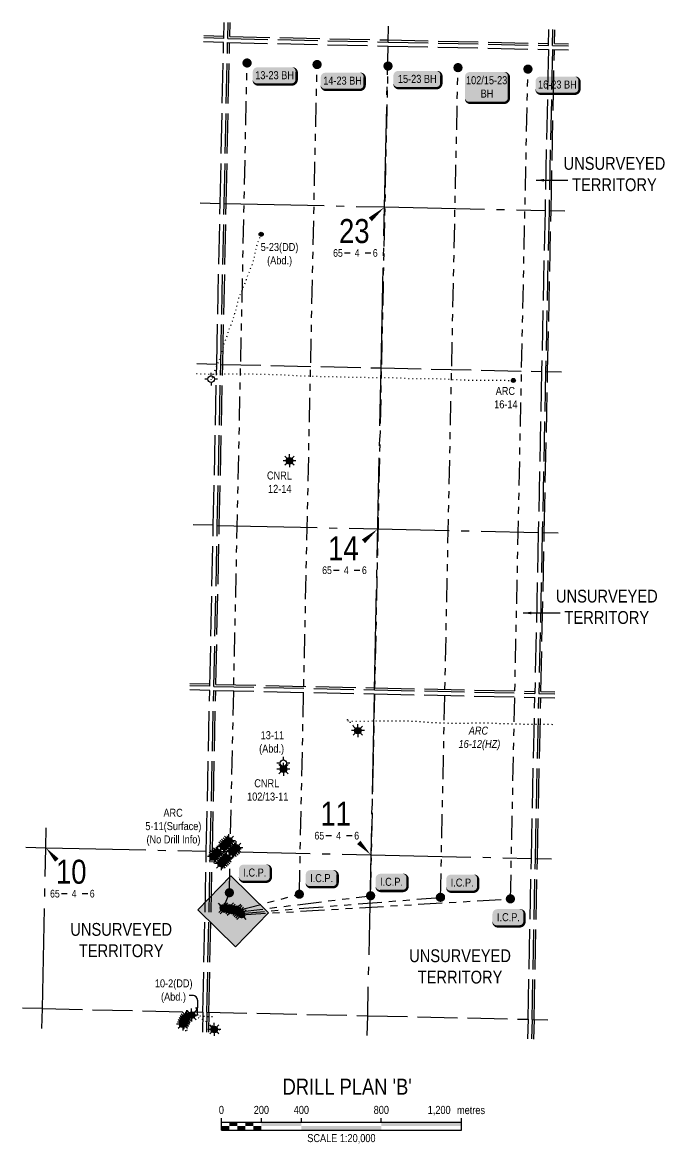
# Model space of a CAD drawing. Extents: x 393916 to 404684, y 6048329 to 6056646.
# Drawn here: x 401691 to 402494, y 6048581 to 6049981 of the extents above; entities that cross this region are included whole.
import ezdxf
from ezdxf.enums import TextEntityAlignment as Align

# ---------------------------------------------------------------- set-up
doc = ezdxf.new("R2010")
doc.units = 0
doc.header["$LTSCALE"] = 5
for name, pattern in [('foc-DOT', [1, 0.2, -0.8]), ('foc-DRILLPATH', [14.75, 6, -1.75, 1.75, -1.75, 1.75, -1.75]), ('foc-QUARTERLINE', [33, 25, -3, 2, -3]), ('foc-UNSURVEYED', [12.5, 10, -2.5])]:
    doc.linetypes.add(name, pattern=pattern)
for name, color, linetype in [('10', 1, 'Continuous'), ('9', 3, 'Continuous'), ('ABADATA-DRILL', 8, 'foc-DOT'), ('ABADATA-DRILL-T', 8, 'Continuous'), ('CG-NOTES', 7, 'Continuous'), ('DETAIL-HZ-Existing', 8, 'foc-DOT'), ('DETAIL-T', 7, 'Continuous'), ('DRILL-T', 8, 'Continuous'), ('L-2', 7, 'Continuous'), ('L-BD', 7, 'Continuous'), ('L-MON', 1, 'Continuous'), ('L-QSEC', 8, 'foc-QUARTERLINE'), ('L-SECLBL', 7, 'Continuous'), ('L-UNS-T', 3, 'Continuous'), ('L-USEC', 7, 'foc-UNSURVEYED'), ('P-PDRILLPATH', 12, 'foc-DRILLPATH'), ('P-PROPOSED', 10, 'Continuous'), ('P-PROPOSED-H', 21, 'Continuous')]:
    doc.layers.add(name, color=color, linetype=linetype)
doc.styles.add('80', font='ARIALN.TTF', dxfattribs={"height": 10})
doc.styles.add('80CG', font='ARIALN.TTF', dxfattribs={"height": 10})
doc.styles.add('80L', font='ARIALN.TTF', dxfattribs={"height": 10})
doc.styles.add('SIMPLEX', font='ARIALN.TTF')
doc.dimstyles.new('Compass 5 000', dxfattribs={"dimscale": 5, "dimtxt": 9, "dimasz": 2, "dimexe": 0.2, "dimexo": 0.0625, "dimgap": 0.5, "dimtad": 0, "dimtih": 1, "dimtoh": 1, "dimzin": 0, "dimdsep": 46, "dimtxsty": '80CG', "dimcen": 0.1, "dimse1": 1, "dimse2": 1, "dimclrd": 256, "dimclrt": 256, "dimaunit": 1, "dimadec": 4, "dimazin": 0, "dimtfac": 0.06, "dimtofl": 0, "dimtmove": 0, "dimatfit": 1, "dimfxl": 0.2, "dimtolj": 1, "dimtzin": 0, "dimlwd": -1, "dimarcsym": 0})

# ---------------------------------------------------------------- blocks, each defined once
blk = doc.blocks.new('*U373')
at = {"color": 0}
for p, q in [((-150, 0), (-150, 15)), ((-100, 10), (-100, 15)), ((-50, 10), (-50, 15)), ((50, 10), (50, 15)), ((150.2, 0), (150.2, 15)), ((-150, 10), (150.2, 10)), ((-150, 0), (150.2, 0))]:
    blk.add_line(p, q, dxfattribs=at)
for points in [[(-150, 5), (-140, 5), (-150, 0), (-140, 0)], [(-140, 10), (-130, 10), (-140, 5), (-130, 5)], [(-130, 5), (-120, 5), (-130, 0), (-120, 0)], [(-120, 10), (-110, 10), (-120, 5), (-110, 5)], [(-110, 5), (-100, 5), (-110, 0), (-100, 0)], [(-100, 10), (-50, 10), (-100, 5), (-50, 5)], [(-50, 5), (50, 5), (-50, 0), (50, 0)], [(50, 10), (150.2, 10), (50, 5), (150.2, 5)]]:
    blk.add_solid(points, dxfattribs=at)
at = {"color": 0, "style": '80'}
blk.add_text('metres', height=10, dxfattribs=at).set_placement((162.2, 20), align=Align.CENTER)
at = {"color": 0, "char_height": 10, "style": '80'}
for s, insert, attachment_point in [('0', (-150, 30.2), 2), ('200', (-100, 30.2), 2), ('400', (-50, 30.2), 2), ('800', (50, 30.2), 2), ('1,200', (136.7, 30.2), 3), ('SCALE 1:20,000', (0.1, -5), 2)]:
    blk.add_mtext(s, dxfattribs=dict(at, insert=insert, attachment_point=attachment_point))
blk = doc.blocks.new('L-SECLBL')
at = {"layer": '9', "color": 7}
for p, q in [((-5.1, -27.8), (-12.3, -27.8)), ((20.7, -27.8), (13.5, -27.8))]:
    blk.add_line(p, q, dxfattribs=at)
at = {"layer": '10', "color": 2, "style": 'SIMPLEX'}
blk.add_attdef('SEC', text='', height=30, dxfattribs=at).set_placement((0, 0), align=Align.MIDDLE)
at = {"layer": '10', "color": 5, "style": '80L'}
blk.add_attdef('TWP', text='', height=9.5, dxfattribs=at).set_placement((-14.4, -27.4), align=Align.MIDDLE_RIGHT)
blk.add_attdef('RGE', text='', height=9.5, dxfattribs=at).set_placement((3.6, -27.4), align=Align.MIDDLE_CENTER)
blk.add_attdef('MER', text='', height=9.5, dxfattribs=at).set_placement((23.2, -27.4), align=Align.MIDDLE_LEFT)
blk = doc.blocks.new('GAS')
h = blk.add_hatch(color=255)
h.dxf.hatch_style = 1
edge = h.paths.add_edge_path()
edge.add_arc((0, 0), 0.9, 0, 360)
for p, q in [((-0.81, 0), (-1.62, 0)), ((-0.57, 0.57), (-1.14, 1.14)), ((0, 0.81), (0, 1.62)), ((0.57, 0.57), (1.14, 1.14)), ((1.62, 0), (0.81, 0)), ((-0.57, -0.57), (-1.14, -1.14)), ((0, -0.81), (0, -1.62)), ((1.14, -1.14), (0.57, -0.57))]:
    blk.add_line(p, q)
blk.add_circle((0, 0), 0.8)
blk = doc.blocks.new('Gabd')
for p, q in [((-0.81, 0), (-1.62, 0)), ((0, 0.81), (0, 1.62)), ((1.62, 0), (0.81, 0)), ((0, -0.81), (0, -1.62))]:
    blk.add_line(p, q)
blk.add_circle((0, 0), 0.8)
blk = doc.blocks.new('BH-Existing')
at = {"layer": 'ABADATA-DRILL-T'}
h = blk.add_hatch(color=256, dxfattribs=at)
h.dxf.hatch_style = 1
edge = h.paths.add_edge_path()
edge.add_arc((0, 0), 0.5, 0, 360)
blk.add_circle((0, 0), 0.5, dxfattribs=at)
blk = doc.blocks.new('*U476')
h = blk.add_hatch(color=254)
edge = h.paths.add_edge_path()
edge.add_line((-14, -11.5), (14, -11.5))
edge.add_arc((14, -5.5), 6, 270, 360)
edge.add_line((20, -5.5), (20, 4))
edge.add_arc((14, 4), 6, 0, 90)
edge.add_line((14, 10), (-14, 10))
edge.add_arc((-14, 4), 6, 90, 180)
edge.add_line((-20, 4), (-20, -5.5))
edge.add_arc((-14, -5.5), 6, 180, 270)
at = {"color": 1, "flags": 128}
blk.add_lwpolyline([(-18.6, -4.6, 0, 10, 0), (0, 0, 5, 5, 0)], format="xyseb", dxfattribs=at)
blk.add_lwpolyline([(-14, -11.5, 3, 3, 0), (14, -11.5, 3, 3, 0.414214), (20, -5.5, 3, 3, 0), (20, 4, 3, 0, 0.414214), (14, 10, 0, 0, 0), (-14, 10, 0, 0, 0.414214), (-20, 4, 0, 0, 0), (-20, -5.5, 0, 3, 0.414214)], format="xyseb", close=True, dxfattribs=at)
at = {"color": 1, "style": '80'}
blk.add_attdef('ENTER_TEXT_001', (-36, -5), '', height=10, dxfattribs=at)
blk = doc.blocks.new('*U496')
h = blk.add_hatch(color=254)
edge = h.paths.add_edge_path()
edge.add_line((-21.5, -11.5), (21.5, -11.5))
edge.add_arc((21.5, -5.5), 6, 270, 360)
edge.add_line((27.5, -5.5), (27.5, 4))
edge.add_arc((21.5, 4), 6, 0, 90)
edge.add_line((21.5, 10), (-21.5, 10))
edge.add_arc((-21.5, 4), 6, 90, 180)
edge.add_line((-27.5, 4), (-27.5, -5.5))
edge.add_arc((-21.5, -5.5), 6, 180, 270)
at = {"color": 1, "flags": 128}
blk.add_lwpolyline([(-21.5, -11.5, 3, 3, 0), (21.5, -11.5, 3, 3, 0.414214), (27.5, -5.5, 3, 3, 0), (27.5, 4, 3, 0, 0.414214), (21.5, 10, 0, 0, 0), (-21.5, 10, 0, 0, 0.414214), (-27.5, 4, 0, 0, 0), (-27.5, -5.5, 0, 3, 0.414214)], format="xyseb", close=True, dxfattribs=at)
blk.add_lwpolyline([(-18.6, -4.6, 0, 10, 0), (0, 0, 5, 5, 0)], format="xyseb", dxfattribs=at)
at = {"color": 1, "style": '80'}
blk.add_attdef('ENTER_TEXT_001', (-36, -5), '', height=10, dxfattribs=at)
blk = doc.blocks.new('*U525')
h = blk.add_hatch(color=254)
edge = h.paths.add_edge_path()
edge.add_line((-24, -11.5), (24, -11.5))
edge.add_arc((24, -5.5), 6, 270, 360)
edge.add_line((30, -5.5), (30, 4))
edge.add_arc((24, 4), 6, 0, 90)
edge.add_line((24, 10), (-24, 10))
edge.add_arc((-24, 4), 6, 90, 180)
edge.add_line((-30, 4), (-30, -5.5))
edge.add_arc((-24, -5.5), 6, 180, 270)
at = {"color": 1, "flags": 128}
blk.add_lwpolyline([(-24, -11.5, 3, 3, 0), (24, -11.5, 3, 3, 0.414214), (30, -5.5, 3, 3, 0), (30, 4, 3, 0, 0.414214), (24, 10, 0, 0, 0), (-24, 10, 0, 0, 0.414214), (-30, 4, 0, 0, 0), (-30, -5.5, 0, 3, 0.414214)], format="xyseb", close=True, dxfattribs=at)
blk.add_lwpolyline([(-18.6, -4.6, 0, 10, 0), (0, 0, 5, 5, 0)], format="xyseb", dxfattribs=at)
at = {"color": 1, "style": '80'}
blk.add_attdef('ENTER_TEXT_001', (-36, -5), '', height=10, dxfattribs=at)
blk = doc.blocks.new('*U524')
h = blk.add_hatch(color=254)
edge = h.paths.add_edge_path()
edge.add_line((-21.5, -20), (21.5, -20))
edge.add_arc((21.5, -14), 6, 270, 360)
edge.add_line((27.5, -14), (27.5, 12.5))
edge.add_arc((21.5, 12.5), 6, 0, 90)
edge.add_line((21.5, 18.5), (-21.5, 18.5))
edge.add_arc((-21.5, 12.5), 6, 90, 180)
edge.add_line((-27.5, 12.5), (-27.5, -14))
edge.add_arc((-21.5, -14), 6, 180, 270)
at = {"color": 1, "flags": 128}
blk.add_lwpolyline([(-21.5, -20, 3, 3, 0), (21.5, -20, 3, 3, 0.414214), (27.5, -14, 3, 3, 0), (27.5, 12.5, 3, 0, 0.414214), (21.5, 18.5, 0, 0, 0), (-21.5, 18.5, 0, 0, 0.414214), (-27.5, 12.5, 0, 0, 0), (-27.5, -14, 0, 3, 0.414214)], format="xyseb", close=True, dxfattribs=at)
blk.add_lwpolyline([(-18.6, -4.6, 0, 10, 0), (0, 0, 5, 5, 0)], format="xyseb", dxfattribs=at)
at = {"color": 1, "style": '80'}
blk.add_attdef('ENTER_TEXT_001', (-36, -5), '', height=10, dxfattribs=at)
blk = doc.blocks.new('*U588')
h = blk.add_hatch(color=254)
edge = h.paths.add_edge_path()
edge.add_line((-21.5, -11.5), (21.5, -11.5))
edge.add_arc((21.5, -5.5), 6, 270, 360)
edge.add_line((27.5, -5.5), (27.5, 4))
edge.add_arc((21.5, 4), 6, 0, 90)
edge.add_line((21.5, 10), (-21.5, 10))
edge.add_arc((-21.5, 4), 6, 90, 180)
edge.add_line((-27.5, 4), (-27.5, -5.5))
edge.add_arc((-21.5, -5.5), 6, 180, 270)
at = {"color": 1, "flags": 128}
blk.add_lwpolyline([(-21.5, -11.5, 3, 3, 0), (21.5, -11.5, 3, 3, 0.414214), (27.5, -5.5, 3, 3, 0), (27.5, 4, 3, 0, 0.414214), (21.5, 10, 0, 0, 0), (-21.5, 10, 0, 0, 0.414214), (-27.5, 4, 0, 0, 0), (-27.5, -5.5, 0, 3, 0.414214)], format="xyseb", close=True, dxfattribs=at)
blk.add_lwpolyline([(-18.6, -4.6, 0, 10, 0), (0, 0, 5, 5, 0)], format="xyseb", dxfattribs=at)
at = {"color": 1, "style": '80'}
blk.add_attdef('ENTER_TEXT_001', (-36, -5), '', height=10, dxfattribs=at)
blk = doc.blocks.new('plbh')
at = {"layer": 'L-MON'}
h = blk.add_hatch(color=255, dxfattribs=at)
h.dxf.hatch_style = 1
edge = h.paths.add_edge_path()
edge.add_arc((0, 0), 1.16, 0, 360)
h = blk.add_hatch(color=256, dxfattribs=at)
h.dxf.hatch_style = 1
h.paths.add_polyline_path([(-0.96, 0, 1), (0.96, 0, 1)])
h.paths.add_polyline_path([(0.91, 0, -1), (-0.91, 0, -1)], flags=16)
h.paths.add_polyline_path([(0.45, 0, -1), (-0.45, 0, -1)], flags=0)
h = blk.add_hatch(color=256, dxfattribs=at)
h.dxf.hatch_style = 1
h.paths.add_polyline_path([(-0.45, 0, 1), (0.45, 0, 1)])
h.paths.add_polyline_path([(0.4, 0, -1), (-0.4, 0, -1)], flags=16)
at = {"layer": 'L-MON', "color": 240}
for radius in [0.96, 0.91, 0.45, 0.4]:
    blk.add_circle((0, 0), radius, dxfattribs=at)
blk = doc.blocks.new('WC')
at = {"layer": 'L-MON'}
h = blk.add_hatch(color=255, dxfattribs=at)
h.dxf.hatch_style = 1
edge = h.paths.add_edge_path()
edge.add_arc((0, 0), 0.9, 0, 360)
at = {"layer": 'L-MON', "color": 240, "flags": 128}
for points in [[(-0.62, 0.5), (-1.23, 1.12)], [(0.52, 0.61), (1.13, 1.21)], [(-1.18, -1.18), (-0.56, -0.57)], [(1.16, -1.18), (0.56, -0.57)]]:
    blk.add_lwpolyline(points, dxfattribs=at)
at = {"layer": 'L-MON', "color": 240}
for radius in [0.8, 0.373]:
    blk.add_circle((0, 0), radius, dxfattribs=at)

msp = doc.modelspace()

# ---------------------------------------------------------------- hatches: boundary and pattern name
at = {"layer": 'P-PROPOSED-H'}
h = msp.add_hatch(color=256, dxfattribs=at)
h.dxf.hatch_style = 1
h.paths.add_polyline_path([(401910.376, 6048872.491), (401957.577, 6048826.436), (401998.937, 6048868.826), (401951.736, 6048914.881)])

# ---------------------------------------------------------------- linework, layer by layer
at = {"layer": 'ABADATA-DRILL', "flags": 128}
for points in [[(401927.045, 6049535.059), (401927.114, 6049535.367), (401927.136, 6049535.462), (401927.145, 6049535.179), (401927.104, 6049534.582), (401927.235, 6049534.015), (401927.504, 6049533.887), (401927.682, 6049534.108), (401927.711, 6049534.19), (401927.716, 6049534.219), (401927.733, 6049534.272), (401927.765, 6049534.368), (401927.82, 6049534.525), (401927.895, 6049534.746), (401927.993, 6049535.018), (401928.113, 6049535.331), (401928.255, 6049535.678), (401928.413, 6049536.059), (401928.582, 6049536.495), (401928.755, 6049536.977), (401928.934, 6049537.513), (401929.126, 6049538.086), (401929.339, 6049538.691), (401929.576, 6049539.339), (401929.843, 6049540.015), (401930.128, 6049540.727), (401930.421, 6049541.475), (401930.713, 6049542.256), (401930.999, 6049543.1), (401931.28, 6049543.991), (401931.57, 6049544.917), (401931.89, 6049545.865), (401932.238, 6049546.84), (401932.62, 6049547.844), (401933.025, 6049548.89), (401933.441, 6049549.986), (401933.897, 6049551.106), (401934.409, 6049552.24), (401934.941, 6049553.426), (401935.455, 6049554.665), (401935.96, 6049555.951), (401936.463, 6049557.255), (401936.978, 6049558.549), (401937.49, 6049559.793), (401937.984, 6049561.047), (401938.447, 6049562.344), (401938.91, 6049563.684), (401939.363, 6049564.999), (401939.804, 6049566.302), (401940.224, 6049567.6), (401940.627, 6049568.906), (401941.028, 6049570.225), (401941.436, 6049571.568), (401941.861, 6049572.962), (401942.276, 6049574.355), (401942.68, 6049575.744), (401943.072, 6049577.125), (401943.454, 6049578.494), (401943.864, 6049579.87), (401944.306, 6049581.265), (401944.756, 6049582.653), (401945.23, 6049584.027), (401945.706, 6049585.382), (401946.175, 6049586.714), (401946.663, 6049588.051), (401947.139, 6049589.373), (401947.57, 6049590.701), (401947.961, 6049592.02), (401948.349, 6049593.361), (401948.739, 6049594.66), (401949.163, 6049595.978), (401949.615, 6049597.261), (401950.083, 6049598.561), (401950.548, 6049599.848), (401951.051, 6049601.149), (401951.578, 6049602.45), (401952.104, 6049603.774), (401952.597, 6049605.088), (401953.105, 6049606.397), (401953.621, 6049607.726), (401954.107, 6049609.05), (401954.582, 6049610.37), (401955.029, 6049611.722), (401955.415, 6049613.086), (401955.79, 6049614.465), (401956.182, 6049615.832), (401956.609, 6049617.222), (401957.043, 6049618.58), (401957.486, 6049619.918), (401957.917, 6049621.244), (401958.313, 6049622.557), (401958.686, 6049623.869), (401959.058, 6049625.246), (401959.402, 6049626.621), (401959.719, 6049627.979), (401960.02, 6049629.314), (401960.507, 6049631.551), (401960.8, 6049632.85), (401961.128, 6049634.155), (401961.499, 6049635.484), (401961.922, 6049636.79), (401962.384, 6049638.077), (401962.859, 6049639.352), (401963.36, 6049640.591), (401963.874, 6049641.817), (401964.385, 6049643.033), (401964.906, 6049644.244), (401965.447, 6049645.485), (401966.009, 6049646.743), (401966.566, 6049647.998), (401967.105, 6049649.239), (401967.627, 6049650.505), (401968.135, 6049651.796), (401968.635, 6049653.125), (401969.131, 6049654.462), (401969.66, 6049655.805), (401970.209, 6049657.153), (401970.748, 6049658.534), (401971.245, 6049659.903), (401971.714, 6049661.238), (401972.184, 6049662.528), (401972.65, 6049663.765), (401973.126, 6049664.977), (401973.584, 6049666.177), (401974.037, 6049667.384), (401974.503, 6049668.587), (401974.974, 6049669.784), (401975.451, 6049670.973), (401975.927, 6049672.163), (401976.418, 6049673.377), (401976.916, 6049674.594), (401977.42, 6049675.808), (401977.938, 6049677.017), (401978.428, 6049678.206), (401978.869, 6049679.426), (401979.185, 6049680.394), (401979.664, 6049681.869), (401980.038, 6049683.1), (401980.399, 6049684.308), (401980.757, 6049685.537), (401981.087, 6049686.81), (401981.397, 6049688.108), (401981.682, 6049689.369), (401982.005, 6049691.042), (401982.178, 6049692.253), (401982.352, 6049693.459), (401982.553, 6049694.689), (401982.786, 6049695.897), (401983.05, 6049697.106), (401983.333, 6049698.329), (401983.642, 6049699.548), (401983.973, 6049700.778), (401984.339, 6049702.007), (401984.733, 6049703.231), (401985.154, 6049704.457), (401985.616, 6049705.712), (401986.08, 6049706.952), (401986.562, 6049708.218), (401987.031, 6049709.453), (401987.49, 6049710.688), (401987.951, 6049711.913), (401988.407, 6049713.113), (401988.849, 6049714.283), (401989.003, 6049714.682), (401989.639, 6049716.386)], [(401908.782, 6049542.319), (401909.968, 6049542.29), (401917.097, 6049542.093), (401919.357, 6049541.996), (401922.977, 6049541.817), (401926.607, 6049541.701), (401930.229, 6049541.72), (401933.663, 6049541.82), (401937.284, 6049541.906), (401940.877, 6049541.953), (401944.5, 6049541.987), (401948.094, 6049542.003), (401951.718, 6049541.992), (401955.312, 6049541.964), (401958.933, 6049541.935), (401962.428, 6049541.939), (401969.642, 6049541.96), (401976.889, 6049541.885), (401984.036, 6049541.712), (401991.254, 6049541.533), (401998.469, 6049541.406), (402005.695, 6049541.264), (402012.908, 6049541.024), (402019.95, 6049540.691), (402027.029, 6049540.27), (402034.079, 6049539.862), (402041.282, 6049539.598), (402048.413, 6049539.375), (402055.651, 6049539.083), (402062.853, 6049538.889), (402069.902, 6049538.818), (402077.031, 6049538.688), (402084.084, 6049538.46), (402091.21, 6049538.197), (402098.338, 6049537.962), (402105.575, 6049537.865), (402112.808, 6049537.845), (402119.864, 6049537.712), (402126.973, 6049537.487), (402134.104, 6049537.39), (402141.229, 6049537.437), (402148.489, 6049537.382), (402155.696, 6049537.2), (402162.751, 6049536.914), (402169.944, 6049536.531), (402177.133, 6049536.212), (402184.355, 6049536.12), (402185.287, 6049536.114), (402188.908, 6049536.063), (402192.439, 6049536.054), (402196.064, 6049536.068), (402199.512, 6049536.105), (402203.135, 6049536.154), (402206.644, 6049536.16), (402210.264, 6049536.086), (402213.857, 6049535.916), (402217.469, 6049535.7), (402221.052, 6049535.497), (402224.667, 6049535.288), (402228.251, 6049535.063), (402235.389, 6049534.7), (402242.457, 6049534.439), (402249.686, 6049534.21), (402256.814, 6049534.05), (402263.876, 6049533.976), (402271.117, 6049533.961), (402278.353, 6049533.971), (402285.61, 6049533.998), (402292.74, 6049533.971), (402299.686, 6049533.85), (402304.93, 6049533.731)], [(401891.784, 6048729.823), (401891.784, 6048729.823), (401891.784, 6048729.823), (401891.674, 6048729.962), (401891.547, 6048730.075), (401891.443, 6048730.14), (401891.23, 6048730.232), (401891.031, 6048730.274), (401890.991, 6048730.259), (401891.12, 6048730.222), (401891.313, 6048730.163), (401891.535, 6048730.1), (401891.79, 6048730.005), (401891.902, 6048729.885), (401891.889, 6048729.728), (401891.83, 6048729.539), (401891.72, 6048729.427), (401891.542, 6048729.415), (401891.357, 6048729.497), (401891.201, 6048729.678), (401891.115, 6048729.897), (401891.114, 6048729.949), (401891.117, 6048730.117), (401891.118, 6048730.122), (401891.125, 6048730.214), (401891.137, 6048730.309), (401891.148, 6048730.359), (401891.155, 6048730.371), (401891.19, 6048730.368), (401891.239, 6048730.284), (401891.278, 6048730.138), (401891.322, 6048729.965), (401891.375, 6048729.769), (401891.438, 6048729.54), (401891.507, 6048729.289), (401891.587, 6048729.027), (401891.663, 6048728.75), (401891.721, 6048728.442), (401891.769, 6048728.103), (401891.809, 6048727.737), (401891.878, 6048727.129), (401891.981, 6048726.429), (401892.106, 6048725.634), (401892.264, 6048724.706), (401892.442, 6048723.672), (401892.642, 6048722.526), (401892.899, 6048721.323), (401893.003, 6048720.921), (401893.176, 6048720.3)], [(401893.063, 6048732.271), (401893.063, 6048732.271), (401893.076, 6048732.283), (401893.101, 6048732.29), (401893.143, 6048732.282), (401893.193, 6048732.275), (401893.241, 6048732.272), (401893.306, 6048732.291), (401893.439, 6048732.328), (401893.558, 6048732.36), (401893.575, 6048732.377), (401893.564, 6048732.405), (401893.534, 6048732.448), (401893.473, 6048732.502), (401893.347, 6048732.562), (401893.182, 6048732.563), (401893.1, 6048732.47), (401893.104, 6048732.302), (401893.159, 6048732.189), (401893.273, 6048732.159), (401893.463, 6048732.127), (401893.62, 6048732.119), (401893.671, 6048732.148), (401893.678, 6048732.155), (401893.691, 6048732.175), (401893.687, 6048732.21), (401893.665, 6048732.238), (401893.643, 6048732.241), (401893.61, 6048732.242), (401893.59, 6048732.237), (401893.561, 6048732.178), (401893.518, 6048732.034), (401893.478, 6048731.804), (401893.46, 6048731.667), (401893.441, 6048731.485), (401893.398, 6048731.091), (401893.358, 6048730.622), (401893.304, 6048730.084), (401893.233, 6048729.48), (401893.159, 6048728.827), (401893.089, 6048728.106), (401893.012, 6048727.303), (401892.921, 6048726.44), (401892.834, 6048725.549), (401892.757, 6048724.636), (401892.68, 6048723.703), (401892.607, 6048722.742), (401892.533, 6048721.739), (401892.443, 6048720.714), (401892.403, 6048720.316)], [(401894.343, 6048734.719), (401894.343, 6048734.719), (401894.355, 6048734.714), (401894.368, 6048734.721), (401894.356, 6048734.751), (401894.32, 6048734.809), (401894.257, 6048734.908), (401894.159, 6048735.005), (401894.069, 6048735.002), (401894.011, 6048734.866), (401894.02, 6048734.693), (401894.126, 6048734.609), (401894.262, 6048734.666), (401894.34, 6048734.831), (401894.33, 6048734.949), (401894.265, 6048734.931), (401894.148, 6048734.813), (401894.029, 6048734.643), (401894.057, 6048734.448), (401894.271, 6048734.273), (401894.603, 6048734.161), (401894.942, 6048734.101), (401895.196, 6048734.046), (401895.302, 6048733.986), (401895.314, 6048733.976), (401895.349, 6048733.935), (401895.4, 6048733.866), (401895.443, 6048733.801), (401895.453, 6048733.785), (401895.508, 6048733.684), (401895.578, 6048733.553), (401895.662, 6048733.383), (401895.82, 6048733.083), (401895.997, 6048732.804), (401896.237, 6048732.464), (401896.493, 6048732.043), (401896.719, 6048731.511), (401896.848, 6048730.904), (401896.881, 6048730.225), (401896.832, 6048729.464), (401896.737, 6048728.629), (401896.633, 6048727.744), (401896.546, 6048726.838), (401896.507, 6048725.919), (401896.509, 6048724.982), (401896.538, 6048724.019), (401896.577, 6048723.018), (401896.622, 6048721.968), (401896.661, 6048720.857), (401896.687, 6048720.226)], [(401896.87, 6048739.588), (401896.87, 6048739.588), (401896.922, 6048739.582), (401897.051, 6048739.534), (401897.139, 6048739.465), (401897.267, 6048739.455), (401897.356, 6048739.438), (401897.354, 6048739.323), (401897.311, 6048739.209), (401897.249, 6048739.11), (401897.178, 6048739.042), (401897.096, 6048739.076), (401897.004, 6048739.215), (401896.895, 6048739.395), (401896.801, 6048739.532), (401896.715, 6048739.597), (401896.611, 6048739.636), (401896.524, 6048739.671), (401896.445, 6048739.707), (401896.405, 6048739.731), (401896.425, 6048739.735), (401896.47, 6048739.732), (401896.492, 6048739.719), (401896.5, 6048739.706), (401896.513, 6048739.651), (401896.517, 6048739.593), (401896.536, 6048739.55), (401896.558, 6048739.527), (401896.573, 6048739.527), (401896.598, 6048739.524), (401896.621, 6048739.516), (401896.621, 6048739.514), (401896.603, 6048739.516), (401896.585, 6048739.504), (401896.573, 6048739.495), (401896.565, 6048739.497), (401896.558, 6048739.497), (401896.553, 6048739.5), (401896.548, 6048739.498), (401896.545, 6048739.493), (401896.535, 6048739.468), (401896.508, 6048739.408), (401896.463, 6048739.299), (401896.408, 6048739.151), (401896.361, 6048738.962), (401896.339, 6048738.74), (401896.336, 6048738.47), (401896.329, 6048738.148), (401896.309, 6048737.786), (401896.27, 6048737.396), (401896.224, 6048736.968), (401896.183, 6048736.496), (401896.135, 6048735.73), (401896.092, 6048734.896), (401896.051, 6048734.044), (401895.994, 6048733.158), (401895.933, 6048732.28), (401895.927, 6048732.202), (401895.877, 6048731.404), (401895.693, 6048729.68), (401895.527, 6048727.999), (401895.49, 6048727.215), (401895.443, 6048726.446), (401895.384, 6048725.683), (401895.336, 6048724.919), (401895.282, 6048724.163), (401895.202, 6048723.365), (401895.125, 6048722.559), (401895.057, 6048721.733), (401894.994, 6048720.877), (401894.945, 6048720.263)], [(401902.469, 6048740.887), (401902.469, 6048740.887), (401902.481, 6048740.882), (401902.518, 6048740.861), (401902.56, 6048740.842), (401902.54, 6048740.83), (401902.516, 6048740.788), (401902.552, 6048740.72), (401902.594, 6048740.654), (401902.667, 6048740.583), (401902.739, 6048740.554), (401902.767, 6048740.581), (401902.776, 6048740.635), (401902.762, 6048740.706), (401902.729, 6048740.791), (401902.68, 6048740.86), (401902.611, 6048740.896), (401902.517, 6048740.928), (401902.432, 6048740.943), (401902.369, 6048740.932), (401902.271, 6048740.894), (401902.213, 6048740.862), (401902.162, 6048740.823), (401902.095, 6048740.742), (401902.049, 6048740.656), (401902.045, 6048740.586), (401902.101, 6048740.512), (401902.12, 6048740.482), (401902.086, 6048740.52), (401902.049, 6048740.548), (401902, 6048740.59), (401901.946, 6048740.631), (401901.931, 6048740.663), (401901.971, 6048740.67), (401902.026, 6048740.649), (401902.098, 6048740.642), (401902.195, 6048740.703), (401902.246, 6048740.774), (401902.256, 6048740.864), (401902.306, 6048741.02), (401902.408, 6048741.116), (401902.539, 6048741.16), (401902.582, 6048741.189), (401902.565, 6048741.19), (401902.553, 6048741.215), (401902.562, 6048741.282), (401902.617, 6048741.394), (401902.681, 6048741.467), (401902.729, 6048741.499), (401902.773, 6048741.548), (401902.78, 6048741.565), (401902.803, 6048741.467), (401902.886, 6048741.36), (401903.001, 6048741.348), (401903.044, 6048741.387), (401903.021, 6048741.377), (401903.093, 6048741.341), (401903.187, 6048741.281), (401903.15, 6048741.207), (401903.108, 6048741.218), (401903.101, 6048741.263), (401903.16, 6048741.322), (401903.239, 6048741.378), (401903.244, 6048741.373), (401903.129, 6048741.285), (401902.98, 6048741.208), (401902.925, 6048741.207), (401902.865, 6048741.206), (401902.84, 6048741.206), (401902.84, 6048741.211), (401902.848, 6048741.216), (401902.808, 6048741.215), (401902.753, 6048741.203), (401902.637, 6048741.163), (401902.523, 6048741.096), (401902.431, 6048741.013), (401902.369, 6048740.922), (401902.333, 6048740.842), (401902.317, 6048740.795), (401902.311, 6048740.79), (401902.312, 6048740.815), (401902.315, 6048740.848), (401902.313, 6048740.883), (401902.309, 6048740.913), (401902.312, 6048740.94), (401902.32, 6048740.945), (401902.37, 6048740.957), (401902.522, 6048740.953), (401902.749, 6048740.918), (401903.051, 6048740.869), (401903.436, 6048740.796), (401903.884, 6048740.699), (401904.386, 6048740.563), (401904.957, 6048740.369), (401905.602, 6048740.16), (401906.333, 6048739.952), (401907.14, 6048739.73), (401908.002, 6048739.481), (401908.898, 6048739.157), (401909.811, 6048738.748), (401910.781, 6048738.272), (401911.82, 6048737.762), (401912.938, 6048737.223), (401914.135, 6048736.643), (401915.404, 6048736.013), (401916.752, 6048735.32), (401918.199, 6048734.534), (401919.701, 6048733.672), (401921.228, 6048732.722), (401922.765, 6048731.671), (401924.298, 6048730.564), (401925.839, 6048729.459), (401927.381, 6048728.381), (401928.973, 6048727.339), (401930.659, 6048726.336), (401932.43, 6048725.353), (401934.291, 6048724.384), (401936.181, 6048723.456), (401938.156, 6048722.539)], [(401902.469, 6048740.887), (401902.469, 6048740.887), (401902.469, 6048740.887), (401902.481, 6048740.882), (401902.518, 6048740.861), (401902.56, 6048740.842), (401902.54, 6048740.83), (401902.516, 6048740.788), (401902.552, 6048740.72), (401902.594, 6048740.654), (401902.667, 6048740.583), (401902.739, 6048740.554), (401902.767, 6048740.581), (401902.776, 6048740.635), (401902.762, 6048740.706), (401902.729, 6048740.791), (401902.68, 6048740.86), (401902.611, 6048740.896), (401902.517, 6048740.928), (401902.432, 6048740.943), (401902.369, 6048740.932), (401902.271, 6048740.894), (401902.213, 6048740.862), (401902.162, 6048740.823), (401902.095, 6048740.742), (401902.049, 6048740.656), (401902.045, 6048740.586), (401902.101, 6048740.512), (401902.12, 6048740.482), (401902.086, 6048740.52), (401902.049, 6048740.548), (401902, 6048740.59), (401901.946, 6048740.631), (401901.931, 6048740.663), (401901.971, 6048740.67), (401902.026, 6048740.649), (401902.098, 6048740.642), (401902.195, 6048740.703), (401902.246, 6048740.774), (401902.256, 6048740.864), (401902.306, 6048741.02), (401902.408, 6048741.116), (401902.539, 6048741.16), (401902.582, 6048741.189), (401902.565, 6048741.19), (401902.553, 6048741.215), (401902.562, 6048741.282), (401902.617, 6048741.394), (401902.681, 6048741.467), (401902.729, 6048741.499), (401902.773, 6048741.548), (401902.78, 6048741.565), (401902.803, 6048741.467), (401902.886, 6048741.36), (401903.001, 6048741.348), (401903.044, 6048741.387), (401903.021, 6048741.377), (401903.093, 6048741.341), (401903.187, 6048741.281), (401903.15, 6048741.207), (401903.108, 6048741.218), (401903.101, 6048741.263), (401903.16, 6048741.322), (401903.239, 6048741.378), (401903.244, 6048741.373), (401903.129, 6048741.285), (401902.98, 6048741.208), (401902.925, 6048741.207), (401902.865, 6048741.206), (401902.84, 6048741.206), (401902.84, 6048741.211), (401902.848, 6048741.216), (401902.808, 6048741.215), (401902.808, 6048741.215), (401902.753, 6048741.203), (401902.637, 6048741.163), (401902.523, 6048741.096), (401902.431, 6048741.013), (401902.369, 6048740.922), (401902.333, 6048740.842), (401902.317, 6048740.795), (401902.311, 6048740.79), (401902.312, 6048740.815), (401902.315, 6048740.848), (401902.313, 6048740.883), (401902.309, 6048740.913), (401902.312, 6048740.94), (401902.32, 6048740.945), (401902.37, 6048740.957), (401902.522, 6048740.953), (401902.749, 6048740.918), (401903.051, 6048740.869), (401903.436, 6048740.796), (401903.884, 6048740.699), (401904.386, 6048740.563), (401904.957, 6048740.369), (401905.602, 6048740.16), (401906.333, 6048739.952), (401907.14, 6048739.73), (401908.002, 6048739.481), (401908.898, 6048739.157), (401909.811, 6048738.748), (401910.781, 6048738.272), (401911.82, 6048737.762), (401912.938, 6048737.223), (401914.135, 6048736.643), (401915.404, 6048736.013), (401916.752, 6048735.32), (401918.202, 6048734.534), (401919.701, 6048733.672), (401921.228, 6048732.722), (401922.765, 6048731.671), (401924.298, 6048730.564), (401925.839, 6048729.459), (401927.381, 6048728.381), (401928.973, 6048727.339), (401930.256, 6048726.567), (401930.659, 6048726.336), (401932.43, 6048725.353), (401934.291, 6048724.384), (401936.184, 6048723.456), (401937.384, 6048722.878)], [(401902.469, 6048740.887), (401902.469, 6048740.887), (401902.481, 6048740.882), (401902.518, 6048740.861), (401902.56, 6048740.842), (401902.54, 6048740.83), (401902.516, 6048740.788), (401902.552, 6048740.72), (401902.594, 6048740.654), (401902.667, 6048740.583), (401902.739, 6048740.554), (401902.767, 6048740.581), (401902.776, 6048740.635), (401902.762, 6048740.706), (401902.729, 6048740.791), (401902.68, 6048740.86), (401902.611, 6048740.896), (401902.517, 6048740.928), (401902.432, 6048740.943), (401902.369, 6048740.932), (401902.271, 6048740.894), (401902.213, 6048740.862), (401902.162, 6048740.823), (401902.095, 6048740.742), (401902.049, 6048740.656), (401902.045, 6048740.586), (401902.101, 6048740.512), (401902.12, 6048740.482), (401902.086, 6048740.52), (401902.049, 6048740.548), (401902, 6048740.59), (401901.946, 6048740.631), (401901.931, 6048740.663), (401901.971, 6048740.67), (401902.026, 6048740.649), (401902.098, 6048740.642), (401902.195, 6048740.703), (401902.246, 6048740.774), (401902.256, 6048740.864), (401902.306, 6048741.02), (401902.408, 6048741.116), (401902.539, 6048741.16), (401902.582, 6048741.189), (401902.565, 6048741.19), (401902.553, 6048741.215), (401902.562, 6048741.282), (401902.617, 6048741.394), (401902.681, 6048741.467), (401902.729, 6048741.499), (401902.773, 6048741.548), (401902.78, 6048741.565), (401902.803, 6048741.467), (401902.886, 6048741.36), (401903.001, 6048741.348), (401903.044, 6048741.387), (401903.021, 6048741.377), (401903.093, 6048741.341), (401903.187, 6048741.281), (401903.15, 6048741.207), (401903.108, 6048741.218), (401903.101, 6048741.263), (401903.16, 6048741.322), (401903.239, 6048741.378), (401903.244, 6048741.373), (401903.129, 6048741.285), (401902.98, 6048741.208), (401902.925, 6048741.207), (401902.865, 6048741.206), (401902.84, 6048741.206), (401902.84, 6048741.211), (401902.848, 6048741.216), (401902.853, 6048741.216), (401902.881, 6048741.221), (401902.953, 6048741.224), (401903.073, 6048741.231), (401903.241, 6048741.238), (401903.464, 6048741.251), (401903.731, 6048741.267), (401904.029, 6048741.278), (401904.344, 6048741.269), (401904.665, 6048741.232), (401904.999, 6048741.165), (401905.36, 6048741.082), (401905.735, 6048740.992), (401906.133, 6048740.903), (401906.556, 6048740.822), (401907.01, 6048740.747), (401907.506, 6048740.682), (401908.209, 6048740.607), (401908.568, 6048740.571), (401909.097, 6048740.515), (401909.615, 6048740.456), (401910.137, 6048740.405), (401910.693, 6048740.363), (401911.297, 6048740.335), (401911.912, 6048740.302), (401912.533, 6048740.251), (401913.184, 6048740.188), (401913.852, 6048740.113), (401914.48, 6048740.025), (401915.093, 6048739.929), (401915.721, 6048739.843), (401916.347, 6048739.77), (401916.991, 6048739.716), (401917.672, 6048739.664), (401918.373, 6048739.594), (401919.068, 6048739.517), (401919.727, 6048739.438), (401920.35, 6048739.362), (401920.953, 6048739.296), (401921.557, 6048739.248), (401922.166, 6048739.215), (401922.771, 6048739.195), (401923.365, 6048739.18), (401923.927, 6048739.163), (401924.444, 6048739.147), (401924.912, 6048739.132), (401925.326, 6048739.123), (401926.069, 6048739.129), (401926.689, 6048739.163), (401927.228, 6048739.209), (401927.701, 6048739.259), (401928.117, 6048739.313), (401928.473, 6048739.368), (401928.782, 6048739.429), (401929.131, 6048739.501)], [(401930.947, 6048723.199), (401930.947, 6048723.199), (401930.96, 6048723.203), (401931.181, 6048723.281), (401931.336, 6048723.048), (401931.418, 6048722.436), (401931.457, 6048721.668), (401931.505, 6048720.88), (401931.495, 6048720.54), (401931.475, 6048720.158), (401931.572, 6048720.521), (401931.859, 6048721.184), (401931.877, 6048721.217), (401931.887, 6048721.234), (401931.936, 6048721.273), (401932.036, 6048721.296), (401932.179, 6048721.298), (401932.351, 6048721.299), (401932.538, 6048721.287), (401932.723, 6048721.263), (401932.909, 6048721.222), (401933.116, 6048721.168), (401933.349, 6048721.105), (401933.625, 6048721.022), (401933.933, 6048720.905), (401934.239, 6048720.754), (401934.533, 6048720.58), (401934.812, 6048720.406), (401935.108, 6048720.215), (401935.428, 6048719.993), (401935.77, 6048719.734), (401936.133, 6048719.436), (401936.509, 6048719.125)]]:
    msp.add_lwpolyline(points, dxfattribs=at)
at = {"layer": 'L-QSEC'}
for p, q in [((402148.314, 6049956.479), (402148.737, 6049976.436)), ((402143.943, 6049750.41), (402148.207, 6049951.452)), ((401913.366, 6049755.459), (401938.385, 6049754.911)), ((401943.412, 6049754.801), (402143.943, 6049750.41)), ((402139.678, 6049549.368), (402143.943, 6049750.41)), ((402143.943, 6049750.41), (402344.472, 6049746.018)), ((402349.499, 6049745.908), (402369.397, 6049745.472)), ((402131.153, 6049147.281), (402139.679, 6049549.365)), ((401929.79, 6049352.829), (401904.755, 6049353.378)), ((401934.815, 6049352.719), (402336.015, 6049343.929)), ((402341.039, 6049343.818), (402360.911, 6049343.377)), ((402130.94, 6049142.169), (402126.681, 6048941.213)), ((401720.482, 6048950.118), (401721.021, 6048975.091)), ((401695.51, 6048950.665), (401720.482, 6048950.118)), ((401716.152, 6048749.166), (401720.482, 6048950.118)), ((401720.482, 6048950.118), (401921.07, 6048945.72)), ((401926.095, 6048945.609), (402126.681, 6048941.213)), ((402126.681, 6048941.213), (402122.421, 6048740.257)), ((402126.681, 6048941.213), (402327.265, 6048936.817)), ((402332.479, 6048936.707), (402352.381, 6048936.268)), ((401715.614, 6048724.193), (401716.152, 6048749.166)), ((402122.421, 6048740.257), (402121.897, 6048715.508))]:
    msp.add_line(p, q, dxfattribs=at)
at = {"layer": 'L-SECLBL', "flags": 128}
for points in [[(402143.943, 6049750.41, 0, 5.997, 0), (402126.047, 6049734.845, 0, 0, 0)], [(402135.416, 6049348.324, 0, 5.997, 0), (402117.521, 6049332.759, 0, 0, 0)], [(401720.482, 6048950.118, 0, 5.997, 0), (401734.229, 6048934.505, 0, 0, 0)], [(402126.681, 6048941.213, 0, 5.997, 0), (402111.588, 6048956.795, 0, 0, 0)]]:
    msp.add_lwpolyline(points, format="xyseb", dxfattribs=at)
at = {"layer": 'L-USEC'}
for p, q in [((401942.793, 6049960.978), (401943.22, 6049980.935)), ((401947.82, 6049960.868), (401948.246, 6049980.825)), ((401950.385, 6049963.326), (401950.759, 6049980.77)), ((401942.793, 6049960.978), (401917.806, 6049961.525)), ((401942.847, 6049963.491), (401917.86, 6049964.038)), ((401947.82, 6049960.868), (402148.317, 6049956.479)), ((401950.385, 6049963.326), (402148.367, 6049958.991)), ((402348.808, 6049952.089), (402349.228, 6049972.047)), ((402353.835, 6049951.976), (402354.255, 6049971.937)), ((402356.4, 6049954.433), (402356.767, 6049971.882)), ((401942.685, 6049955.952), (401917.698, 6049956.499)), ((401938.385, 6049754.911), (401942.685, 6049955.952)), ((401943.412, 6049754.804), (401947.712, 6049955.842)), ((401945.924, 6049754.746), (401950.224, 6049955.787)), ((401947.712, 6049955.842), (402148.207, 6049951.452)), ((402148.207, 6049951.452), (402348.702, 6049947.062)), ((402148.317, 6049956.479), (402348.808, 6049952.089)), ((402148.367, 6049958.991), (402348.861, 6049954.601)), ((402348.702, 6049947.062), (402344.472, 6049746.018)), ((402353.729, 6049946.95), (402349.499, 6049745.912)), ((402352.011, 6049745.85), (402356.241, 6049946.894)), ((402353.729, 6049946.95), (402373.679, 6049946.505)), ((402353.835, 6049951.976), (402373.786, 6049951.531)), ((402356.4, 6049954.433), (402373.839, 6049954.044)), ((401934.086, 6049553.871), (401938.385, 6049754.911)), ((401939.113, 6049553.761), (401943.412, 6049754.804)), ((401941.625, 6049553.706), (401945.924, 6049754.746)), ((402344.472, 6049746.018), (402340.243, 6049544.975)), ((402349.499, 6049745.912), (402345.27, 6049544.869)), ((402347.782, 6049544.807), (402352.011, 6049745.85)), ((401934.088, 6049553.868), (401909.04, 6049554.417)), ((401929.79, 6049352.829), (401934.088, 6049553.868)), ((401934.815, 6049352.722), (401939.113, 6049553.761)), ((401937.329, 6049352.664), (401941.627, 6049553.703)), ((401939.113, 6049553.758), (402139.679, 6049549.365)), ((402139.679, 6049549.365), (402340.243, 6049544.972)), ((402340.243, 6049544.972), (402336.015, 6049343.929)), ((402345.268, 6049544.866), (402341.04, 6049343.823)), ((402343.554, 6049343.762), (402347.782, 6049544.805)), ((402345.268, 6049544.861), (402365.123, 6049544.419)), ((401925.49, 6049151.698), (401929.79, 6049352.829)), ((401930.516, 6049151.678), (401934.815, 6049352.722)), ((401933.085, 6049154.137), (401937.329, 6049352.664)), ((402336.015, 6049343.929), (402331.787, 6049142.885)), ((402341.04, 6049343.823), (402336.812, 6049142.774)), ((402339.379, 6049145.233), (402343.554, 6049343.762)), ((401925.49, 6049151.698), (401900.468, 6049152.258)), ((401925.546, 6049154.303), (401900.524, 6049154.851)), ((401930.516, 6049151.678), (402131.157, 6049147.281)), ((401933.085, 6049154.137), (402131.207, 6049149.796)), ((402131.207, 6049149.796), (402331.84, 6049145.399)), ((401925.365, 6049146.674), (401900.361, 6049147.233)), ((401921.07, 6048945.72), (401925.365, 6049146.674)), ((401926.095, 6048945.612), (401930.391, 6049146.654)), ((401928.606, 6048945.554), (401932.901, 6049146.509)), ((401930.391, 6049146.654), (402131.047, 6049142.257)), ((402131.047, 6049142.257), (402331.682, 6049137.86)), ((402131.157, 6049147.281), (402331.787, 6049142.885)), ((402327.455, 6048936.818), (402331.682, 6049137.86)), ((402332.479, 6048936.712), (402336.706, 6049137.749)), ((402334.994, 6048936.651), (402339.22, 6049137.694)), ((402336.706, 6049137.749), (402356.593, 6049137.309)), ((402336.812, 6049142.774), (402356.698, 6049142.334)), ((402339.379, 6049145.233), (402356.751, 6049144.848)), ((401916.776, 6048744.765), (401921.07, 6048945.72)), ((401921.801, 6048744.658), (401926.095, 6048945.612)), ((401924.312, 6048744.6), (401928.606, 6048945.554)), ((402323.229, 6048735.775), (402327.455, 6048936.818)), ((402328.254, 6048735.669), (402332.479, 6048936.712)), ((402330.768, 6048735.609), (402334.994, 6048936.651)), ((401716.152, 6048749.166), (401691.179, 6048749.713)), ((401716.152, 6048749.166), (401916.776, 6048744.765)), ((401916.776, 6048744.765), (401916.243, 6048719.817)), ((401921.801, 6048744.658), (401921.268, 6048719.711)), ((401921.801, 6048744.655), (402122.421, 6048740.257)), ((401924.312, 6048744.6), (401923.779, 6048719.659)), ((402122.421, 6048740.257), (402323.041, 6048735.859)), ((402323.229, 6048735.775), (402322.715, 6048711.3)), ((402328.254, 6048735.669), (402327.739, 6048711.195)), ((402328.254, 6048735.664), (402348.168, 6048735.225)), ((402330.768, 6048735.609), (402330.254, 6048711.142))]:
    msp.add_line(p, q, dxfattribs=at)
at = {"layer": 'P-PDRILLPATH'}
for p, q in [((402126.44, 6048890.026), (402148.236, 6049926.416)), ((402301.324, 6048886.192), (402323.121, 6049922.587)), ((401942.476, 6048875.073), (401949.933, 6048893.896)), ((401960.156, 6048871.65), (402037.375, 6048891.979)), ((401961.943, 6048869.887), (402126.44, 6048890.026)), ((401963.705, 6048868.148), (402213.882, 6048888.109)), ((401965.243, 6048866.39), (402301.324, 6048886.192))]:
    msp.add_line(p, q, dxfattribs=at)
at = {"layer": 'P-PROPOSED'}
msp.add_lwpolyline([(401910.376, 6048872.491), (401957.577, 6048826.436), (401998.937, 6048868.826), (401951.736, 6048914.881)], close=True, dxfattribs=at)

# ---------------------------------------------------------------- block references
at = {"layer": 'ABADATA-DRILL-T', "xscale": 4.99788644999997, "yscale": 4.99788644999997, "zscale": 4.99788644999997}
for name, p in [('BH-Existing', (401989.639, 6049716.386)), ('Gabd', (401927.115, 6049535.367)), ('BH-Existing', (402304.926, 6049533.733)), ('Gabd', (402017.39, 6049055.698))]:
    msp.add_blockref(name, p, dxfattribs=at)
at = {"layer": 'CG-NOTES', "color": 3}
ref = msp.add_blockref('*U496', (402006.551, 6049914.954), dxfattribs=dict(at, xscale=0.99957729, yscale=0.99957729, zscale=0.99957729))
ref.add_attrib('ENTER_TEXT_001', '13-23 BH', (401982.23, 6049910.021), dxfattribs={"layer": '0', "color": 1, "height": 9.9958, "style": '80'})
ref = msp.add_blockref('*U496', (402091.517, 6049908.163), dxfattribs=dict(at, xscale=0.99957729, yscale=0.99957729, zscale=0.99957729))
ref.add_attrib('ENTER_TEXT_001', '14-23 BH', (402067.196, 6049903.23), dxfattribs={"layer": '0', "color": 1, "height": 9.9958, "style": '80'})
ref = msp.add_blockref('*U525', (402184.887, 6049910.365), dxfattribs=dict(at, xscale=0.99957729, yscale=0.99957729, zscale=0.99957729))
ref.add_attrib('ENTER_TEXT_001', '15-23 BH', (402160.565, 6049905.432), dxfattribs={"layer": '0', "color": 1, "height": 9.9958, "style": '80'})
ref = msp.add_blockref('*U524', (402271.839, 6049900.493), dxfattribs=dict(at, xscale=0.99957729, yscale=0.99957729, zscale=0.99957729))
ref.add_attrib('ENTER_TEXT_001', '102/15-23', (402245.711, 6049903.74), dxfattribs={"layer": '0', "color": 1, "height": 9.9958, "style": '80'})
ref.add_attrib('ENTER_TEXT_002', 'BH', (402263.943, 6049887.08), dxfattribs={"layer": '0', "color": 1, "height": 9.9958, "style": '80'})
ref = msp.add_blockref('*U588', (402360.078, 6049903.314), dxfattribs=dict(at, xscale=0.99957729, yscale=0.99957729, zscale=0.99957729))
ref.add_attrib('ENTER_TEXT_001', '16-23 BH', (402335.757, 6049898.38), dxfattribs={"layer": '0', "color": 1, "height": 9.9958, "style": '80'})
ref = msp.add_blockref('*U476', (401981.767, 6048919.102), dxfattribs=dict(at, xscale=0.99957729, yscale=0.99957729, zscale=0.99957729))
ref.add_attrib('ENTER_TEXT_001', 'I.C.P.', (401967.394, 6048914.1), dxfattribs={"layer": '0', "color": 1, "height": 9.9958, "style": '80'})
ref = msp.add_blockref('*U476', (402065.257, 6048912.178), dxfattribs=dict(at, xscale=0.99957729, yscale=0.99957729, zscale=0.99957729))
ref.add_attrib('ENTER_TEXT_001', 'I.C.P.', (402050.884, 6048907.176), dxfattribs={"layer": '0', "color": 1, "height": 9.9958, "style": '80'})
ref = msp.add_blockref('*U476', (402152.669, 6048907.551), dxfattribs=dict(at, xscale=0.99957729, yscale=0.99957729, zscale=0.99957729))
ref.add_attrib('ENTER_TEXT_001', 'I.C.P.', (402138.296, 6048902.549), dxfattribs={"layer": '0', "color": 1, "height": 9.9958, "style": '80'})
ref = msp.add_blockref('*U476', (402240.944, 6048906.571), dxfattribs=dict(at, xscale=0.99957729, yscale=0.99957729, zscale=0.99957729))
ref.add_attrib('ENTER_TEXT_001', 'I.C.P.', (402226.571, 6048901.57), dxfattribs={"layer": '0', "color": 1, "height": 9.9958, "style": '80'})
ref = msp.add_blockref('*U476', (402298.792, 6048863.362), dxfattribs=dict(at, xscale=0.99957729, yscale=0.99957729, zscale=0.99957729))
ref.add_attrib('ENTER_TEXT_001', 'I.C.P.', (402284.419, 6048858.36), dxfattribs={"layer": '0', "color": 1, "height": 9.9958, "style": '80'})
at = {"layer": 'DRILL-T', "xscale": 4.99788644999997, "yscale": 4.99788644999997, "zscale": 4.99788644999997}
for p in [(402110.554, 6049096.315), (401949.402, 6048958.765), (401935.613, 6048944.373), (401942.515, 6048951.513), (401944.232, 6048953.312), (401945.95, 6048955.139), (401947.684, 6048956.938), (401953.302, 6048944.829), (401955.001, 6048946.518), (401956.719, 6048948.317), (401958.453, 6048950.143), (401930.46, 6048938.948), (401932.194, 6048940.775), (401933.911, 6048942.546), (401939.511, 6048930.326), (401941.261, 6048932.152), (401942.963, 6048933.952), (401944.681, 6048935.779), (401946.415, 6048937.578), (401894.355, 6048734.816), (401895.371, 6048737.059), (401896.684, 6048739.301), (401902.675, 6048741.018), (401891.784, 6048729.823), (401893.001, 6048732.32), (401931, 6048723.136)]:
    msp.add_blockref('GAS', p, dxfattribs=at)
at = {"layer": 'L-2', "xscale": 0.99957729, "yscale": 0.99957729, "zscale": 0.99957729}
msp.add_blockref('*U373', (402089.864, 6048597.422), dxfattribs=at)
at = {"layer": 'L-MON', "xscale": 4.99788644999997, "yscale": 4.99788644999997, "zscale": 4.99788644999997}
for p in [(401972.091, 6049930.272), (402059.533, 6049928.358), (402148.236, 6049926.416), (402235.679, 6049924.501), (402323.121, 6049922.587), (401949.933, 6048893.896), (402037.38, 6048892.031), (402126.407, 6048890.079), (402213.812, 6048888.163), (402301.217, 6048886.247)]:
    msp.add_blockref('plbh', p, dxfattribs=at)
at = {"layer": 'L-MON', "color": 3, "xscale": 4.99788644999997, "yscale": 4.99788644999997, "zscale": 4.99788644999997}
for p in [(401942.476, 6048875.073), (401944.263, 6048873.334), (401949.549, 6048875.142), (401951.335, 6048873.379), (401953.122, 6048871.641), (401958.382, 6048873.45), (401960.194, 6048871.711), (401961.98, 6048869.948), (401963.742, 6048868.21), (401965.278, 6048866.453)]:
    msp.add_blockref('WC', p, dxfattribs=at)
at = {"layer": 'L-SECLBL', "xscale": 0.99957729, "yscale": 0.99957729, "zscale": 0.99957729}
for p, values in [((402106.059, 6049720.388), {'SEC': '23', 'TWP': '65', 'RGE': '4', 'MER': '6'}), ((402092.413, 6049324.091), {'SEC': '14', 'TWP': '65', 'RGE': '4', 'MER': '6'}), ((402082.825, 6048992.58), {'SEC': '11', 'TWP': '65', 'RGE': '4', 'MER': '6'}), ((401752.233, 6048920.116), {'SEC': '10', 'TWP': '65', 'RGE': '4', 'MER': '6'})]:
    msp.add_blockref('L-SECLBL', p, dxfattribs=at).add_auto_attribs(values)

# ---------------------------------------------------------------- texts
at = {"layer": 'ABADATA-DRILL-T', "char_height": 9.99942, "attachment_point": 1, "style": '80L'}
for s, width, insert in [('\\pi0.29816;5-23(DD)\\P\\pi8.3605;(Abd.)', 46.52819, (401988.761, 6049705.406)), ('\\pi2.3377;13-11\\P\\pi0.40739;(Abd.)', 30.62207, (401986.69, 6049095.627))]:
    msp.add_mtext_dynamic_manual_height_columns(s, width=width, gutter_width=50.039, heights=[0], dxfattribs=dict(at, insert=insert))
at = {"layer": 'DETAIL-HZ-Existing', "char_height": 9.99577, "attachment_point": 1, "style": '80L'}
for s, width, insert in [('\\pi0.52409;ARC\\P\\pi-1.3748;16-14', 24.74211, (402282.295, 6049525.584)), ('\\pi22.887;ARC \\P\\pi0.30775;5-11(Surface)\\P\\pi1.7089;(No Drill Info)', 69.4677, (401844.595, 6048998.786)), ('\\pi-10.201;10-2(DD)\\P\\pi-2.5271;(Abd.)', 24.74211, (401866.991, 6048785.682))]:
    msp.add_mtext_dynamic_manual_height_columns(s, width=width, gutter_width=50.021, heights=[0], dxfattribs=dict(at, insert=insert))
at = {"layer": 'DETAIL-T', "color": 3, "insert": (401982.91, 6048661.648), "char_height": 19.99155, "width": 225.73874, "attachment_point": 1, "style": '80CG'}
msp.add_mtext("\\pi33.544;DRILL PLAN 'B'", dxfattribs=at)
at = {"layer": 'DRILL-T', "char_height": 9.99577, "attachment_point": 1, "style": '80L', "bg_fill": 3, "box_fill_scale": 1.15, "bg_fill_color": 256, "bg_fill_true_color": 256, "bg_fill_transparency": 0}
for s, width, insert in [('\\pi2.3898;CNRL\\P\\pi3.7365;12-14', 34.96471, (401994.514, 6049419.985)), ('\\pi13.695;{\\fArial Narrow|b0|i1|c0|p34;ARC\\P\\pi0.9207;16-12(HZ)}', 51.6498, (402235.486, 6049101.367)), ('\\pi2.3898;CNRL\\P\\pi-6.6309;102/13-11', 34.96471, (401978.677, 6049035.628))]:
    msp.add_mtext_dynamic_manual_height_columns(s, width=width, gutter_width=50.039, heights=[0], dxfattribs=dict(at, insert=insert))
at = {"layer": 'L-UNS-T', "color": 3, "char_height": 15.99324, "attachment_point": 5, "style": '80L'}
for insert in [(402431.237, 6049791.427), (402421.745, 6049250.905), (401814.677, 6048834.651), (402238.27, 6048801.734)]:
    msp.add_mtext_dynamic_manual_height_columns('UNSURVEYED TERRITORY', width=126.46721, gutter_width=47.52, heights=[0], dxfattribs=dict(at, insert=insert))

# ---------------------------------------------------------------- leaders
at = {"layer": 'DETAIL-HZ-Existing', "linetype": 'ByBlock', "path_type": 1}
msp.add_leader([(401910.441, 6048741.018), (401906.488, 6048765.146), (401899.698, 6048765.534)], dimstyle='Compass 5 000', override={"dimgap": 0.5, "dimtad": 0}, dxfattribs=at)
at = {"layer": 'L-BD', "color": 3, "path_type": 1}
for points in [[(402333.315, 6049783.808), (402372.876, 6049783.808)], [(402317.221, 6049243.286), (402363.384, 6049243.286)]]:
    msp.add_leader(points, dimstyle='Compass 5 000', override={"dimgap": 0.5, "dimtad": 0}, dxfattribs=at)

# ---------------------------------------------------------------- next in the draw order: linework, layer by layer
at = {"layer": 'ABADATA-DRILL', "flags": 128}
msp.add_lwpolyline([(402110.504, 6049096.636), (402110.504, 6049096.636), (402110.496, 6049096.613), (402110.485, 6049096.579), (402110.478, 6049096.561), (402110.485, 6049096.536), (402110.504, 6049096.503), (402110.54, 6049096.44), (402110.588, 6049096.354), (402110.646, 6049096.24), (402110.689, 6049096.154), (402110.711, 6049096.146), (402110.742, 6049096.183), (402110.784, 6049096.257), (402110.823, 6049096.369), (402110.819, 6049096.499), (402110.744, 6049096.626), (402110.653, 6049096.708), (402110.573, 6049096.702), (402110.487, 6049096.654), (402110.38, 6049096.581), (402110.272, 6049096.543), (402110.228, 6049096.594), (402110.259, 6049096.646), (402110.313, 6049096.7), (402110.351, 6049096.739), (402110.382, 6049096.768), (402110.403, 6049096.798), (402110.381, 6049096.848), (402110.298, 6049096.935), (402110.161, 6049097.076), (402109.885, 6049097.369), (402109.572, 6049097.71), (402109.238, 6049098.08), (402108.888, 6049098.467), (402108.554, 6049098.839), (402108.2, 6049099.229), (402107.811, 6049099.617), (402107.391, 6049099.991), (402106.954, 6049100.378), (402106.538, 6049100.777), (402106.132, 6049101.188), (402105.73, 6049101.596), (402105.331, 6049101.995), (402105.278, 6049102.048), (402104.935, 6049102.393), (402104.524, 6049102.817), (402104.089, 6049103.276), (402103.656, 6049103.74), (402103.231, 6049104.189), (402102.815, 6049104.63), (402102.407, 6049105.064), (402101.994, 6049105.507), (402101.567, 6049105.964), (402101.129, 6049106.431), (402100.694, 6049106.887), (402100.268, 6049107.334), (402099.858, 6049107.762), (402099.466, 6049108.163), (402099.104, 6049108.523), (402098.786, 6049108.842), (402098.507, 6049109.141), (402098.268, 6049109.406), (402098.077, 6049109.62), (402097.919, 6049109.791), (402097.779, 6049109.936), (402097.669, 6049110.043), (402097.592, 6049110.085), (402097.535, 6049110.091), (402097.487, 6049110.087), (402097.485, 6049110.087), (402097.472, 6049110.075), (402097.482, 6049110.055), (402097.506, 6049110.012), (402097.54, 6049109.976), (402097.567, 6049109.958), (402097.599, 6049109.947), (402097.617, 6049109.929), (402097.622, 6049109.937), (402097.627, 6049109.949), (402097.625, 6049109.957), (402097.625, 6049109.957), (402097.628, 6049109.977), (402097.638, 6049109.994), (402097.643, 6049109.999), (402097.643, 6049110.011), (402097.649, 6049110.049), (402097.672, 6049110.078), (402097.702, 6049110.09), (402097.702, 6049110.085), (402097.697, 6049110.073), (402097.677, 6049110.053), (402097.656, 6049110.036), (402097.651, 6049110.036), (402097.654, 6049110.041), (402097.652, 6049110.054), (402097.642, 6049110.049), (402097.639, 6049110.044), (402097.639, 6049110.044), (402097.632, 6049110.047), (402097.616, 6049110.027), (402097.6, 6049109.987), (402097.628, 6049109.974), (402097.625, 6049109.959), (402097.579, 6049109.935), (402097.536, 6049109.909), (402097.435, 6049109.838), (402097.358, 6049109.757), (402097.332, 6049109.716), (402097.322, 6049109.696), (402097.314, 6049109.683), (402097.296, 6049109.659), (402097.288, 6049109.651), (402097.258, 6049109.617), (402097.257, 6049109.615), (402097.227, 6049109.575), (402097.213, 6049109.541), (402097.213, 6049109.538), (402097.195, 6049109.506), (402097.147, 6049109.482), (402097.097, 6049109.466), (402097.021, 6049109.442), (402096.952, 6049109.371), (402096.901, 6049109.285), (402096.9, 6049109.282), (402096.846, 6049109.193), (402096.784, 6049109.09), (402096.702, 6049108.982), (402096.663, 6049108.942), (402096.638, 6049108.915), (402096.612, 6049108.886), (402096.584, 6049108.864), (402096.536, 6049108.835), (402096.488, 6049108.821), (402096.438, 6049108.81), (402096.378, 6049108.796), (402096.32, 6049108.787), (402096.298, 6049108.785), (402096.275, 6049108.783), (402096.265, 6049108.781), (402096.218, 6049108.792), (402096.213, 6049108.795), (402096.183, 6049108.823), (402096.174, 6049108.848), (402096.17, 6049108.88), (402096.168, 6049108.915), (402096.168, 6049108.918), (402096.199, 6049108.95), (402096.209, 6049108.95), (402096.296, 6049108.925), (402096.534, 6049108.838), (402096.62, 6049108.808), (402096.807, 6049108.749), (402097.214, 6049108.633), (402098.302, 6049108.415), (402098.474, 6049108.392), (402099.798, 6049108.251), (402099.998, 6049108.237), (402101.678, 6049108.156), (402103.857, 6049108.132), (402106.284, 6049108.133), (402108.935, 6049108.079), (402111.806, 6049108.021), (402114.906, 6049108.063), (402118.025, 6049108.154), (402121.734, 6049108.257), (402123.617, 6049108.307), (402126.718, 6049108.377), (402133.287, 6049108.494), (402140.184, 6049108.573), (402147.184, 6049108.642), (402154.183, 6049108.758), (402161.704, 6049108.776), (402168.885, 6049108.631), (402176.046, 6049108.404), (402183.245, 6049108.043), (402190.445, 6049107.56), (402197.628, 6049107.043), (402204.756, 6049106.546), (402211.97, 6049106.226), (402219.137, 6049106.031), (402226.37, 6049105.777), (402233.475, 6049105.577), (402240.583, 6049105.548), (402243.703, 6049105.587), (402248.591, 6049105.755), (402252.208, 6049105.916), (402255.829, 6049105.999), (402259.449, 6049106.007), (402263.069, 6049106.04), (402266.689, 6049106.063), (402270.305, 6049106.032), (402273.926, 6049105.997), (402277.544, 6049105.925), (402281.152, 6049105.789), (402284.758, 6049105.602), (402288.371, 6049105.415), (402291.984, 6049105.251), (402295.596, 6049105.142), (402299.144, 6049105.087), (402302.754, 6049105.02), (402306.366, 6049104.891), (402309.977, 6049104.749), (402313.589, 6049104.647), (402320.825, 6049104.529), (402324.424, 6049104.487), (402328.022, 6049104.421), (402331.637, 6049104.356), (402335.256, 6049104.322), (402342.453, 6049104.282), (402349.687, 6049104.275), (402355.899, 6049104.184)], dxfattribs=at)
at = {"layer": 'P-PDRILLPATH'}
for p, q in [((401949.933, 6048893.896), (401972.091, 6049930.272)), ((402037.375, 6048891.979), (402059.533, 6049928.358)), ((402213.882, 6048888.109), (402235.679, 6049924.501))]:
    msp.add_line(p, q, dxfattribs=at)

# ---------------------------------------------------------------- next in the draw order: block references
at = {"layer": 'DRILL-T', "xscale": 4.99788644999997, "yscale": 4.99788644999997, "zscale": 4.99788644999997}
for p in [(402025.09, 6049433.466), (402017.504, 6049048.185)]:
    msp.add_blockref('GAS', p, dxfattribs=at)

doc.saveas('drawing.dxf')
